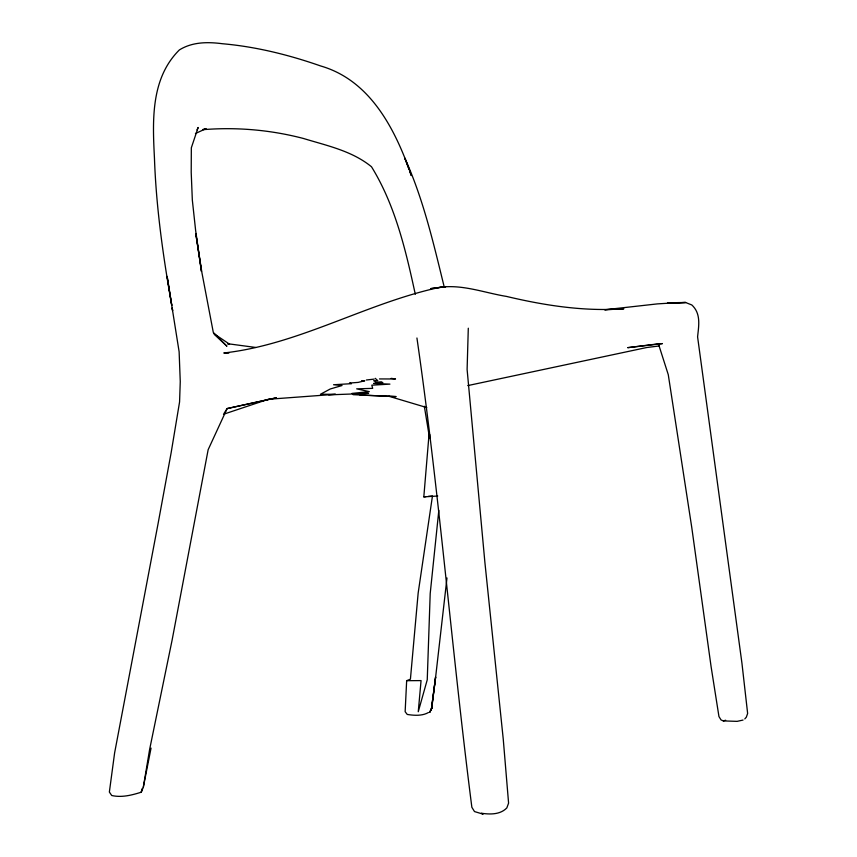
<?xml version="1.0" encoding="UTF-8"?>
<svg xmlns="http://www.w3.org/2000/svg" width="857" height="857" viewBox="0 0 857 857"><rect width="100%" height="100%" fill="white"/><g stroke="black" fill="none" stroke-linecap="round" stroke-linejoin="round"><path stroke-width="1.29" d="M468.297 328.21L467.108 369.442L484.901 562.481L503.252 739.141L508.587 803.127L506.841 807.905C500.252 814.739 490.097 814.536 481.366 813.229L483.102 814.15L474.499 811.568L471.864 807.294C451.81 651.074 439.502 493.9 416.93 337.99M429.753 434.531L429.603 438.398L424.322 406.25M428.189 496.417L432.464 495.978L418.162 593.044L410.417 679.183L406.657 680.694L405.147 711.696L407.236 714.438C414.135 715.552 422.244 716.088 428.468 712.51M429.111 433.449L423.819 496.856L437.756 496.021M438.827 510.365L430.203 593.547L427.247 679.805L418.259 711.749L421.055 680.597L406.657 680.694M446.979 577.961L435.56 677.716L431.435 708.932L429.839 712.124L431.789 708.032L435.613 676.955L431.435 708.932L431.789 708.032L429.839 712.124M171.775 305.242L167.126 276.404L179.124 351.777L180.259 381.601L179.574 401.922L171.143 452.742L157.967 524.205L114.613 752.928L109.364 792.05L111.721 795.5C121.565 797.792 131.753 795.189 141.191 792.222L143.312 787.24L149.632 749.404L172.053 640.372L208.155 449.689L227.126 408.575L276.382 397.798L227.126 408.575L224.116 413.31M143.312 787.24L151.046 748.129M141.191 792.222L142.487 788.461L141.459 791.268M197.003 129.889L198.138 127.489L191.336 147.79L191.207 172.364L192.332 200.056L195.632 230.479L201.459 271.433L195.803 233.704L201.963 272.922L213.297 332.387L226.923 346.217L214.389 334.487M744.797 718.916L746.318 717.191L747.636 713.442L741.937 663.168L697.587 336.855C698.712 325.842 701.23 313.683 691.835 304.974L685.579 302.5L677.641 302.617L657.383 303.892L604.688 309.784L623.875 308.777C584.345 311.648 544.848 305.531 506.476 296.415C484.376 292.815 462.116 284.01 439.437 287.427C366.068 303.185 299.05 344.61 223.806 352.988L228.819 353.159M195.428 133.531L206.109 128.593L202.991 129.428M223.516 414.252L268.305 399.276L335.548 394.295L320.486 394.241L330.288 388.971L342.039 385.532L333.544 384.75L351.466 383.668L349.506 383.036L358.13 382.404L364.803 380.776L361.536 380.754M658.412 343.839L662.429 343.603L627.699 347.663L658.412 343.839L668.278 374.702L691.76 527.451L711.096 666.66L718.959 716.581L721.069 719.955L723.329 720.908L725.665 720.244M743.051 720.062L737.116 721.358L723.329 720.908M467.761 385.596L646.724 347.524L659.494 345.928M366.368 379.994L374.134 379.126M423.819 496.856L426.025 496.632M203.216 129.653C236.853 126.954 270.855 129.932 303.496 138.491C327.01 145.679 351.981 150.843 371.488 166.751C395.291 205.326 405.8 250.458 415.302 294.315M328.681 394.873L368.596 393.374L351.981 393.417L369.313 391.628L356.683 388.842L372.688 388.36L371.799 385.179L389.935 384.118L373.652 383.433L382.854 382.704L381.386 381.826L376.298 382.222L373.663 380.701L377.744 380.626L375.237 378.333M379.458 378.933L395.516 378.976L391.188 378.355M359.972 395.056L396.105 396.587L353.084 394.67M227.919 343.743L255.504 347.428M227.587 343.764L229.537 344.182L213.532 333.405M388.928 396.277L426.797 407.578M408.939 169.257L404.793 158.095C423.379 199.135 433.481 243.259 444.183 286.827M409.86 171.743L411.242 175.46M411.371 175.535C395.57 130.05 370.76 80.408 320.7 65.978C288.927 54.88 255.997 46.674 222.413 43.728C207.694 41.822 192.343 41.843 179.338 49.952C150.543 78.576 152.557 120.751 154.453 158.138C156.156 207.576 163.173 256.597 171.732 305.274M435.463 287.931L430.696 288.627L445.576 286.774L435.463 287.931M676.044 302.832L667.474 303.207L685.579 302.5L676.044 302.832M172.6 310.502L172.161 307.888L172.621 310.491"/></g></svg>
